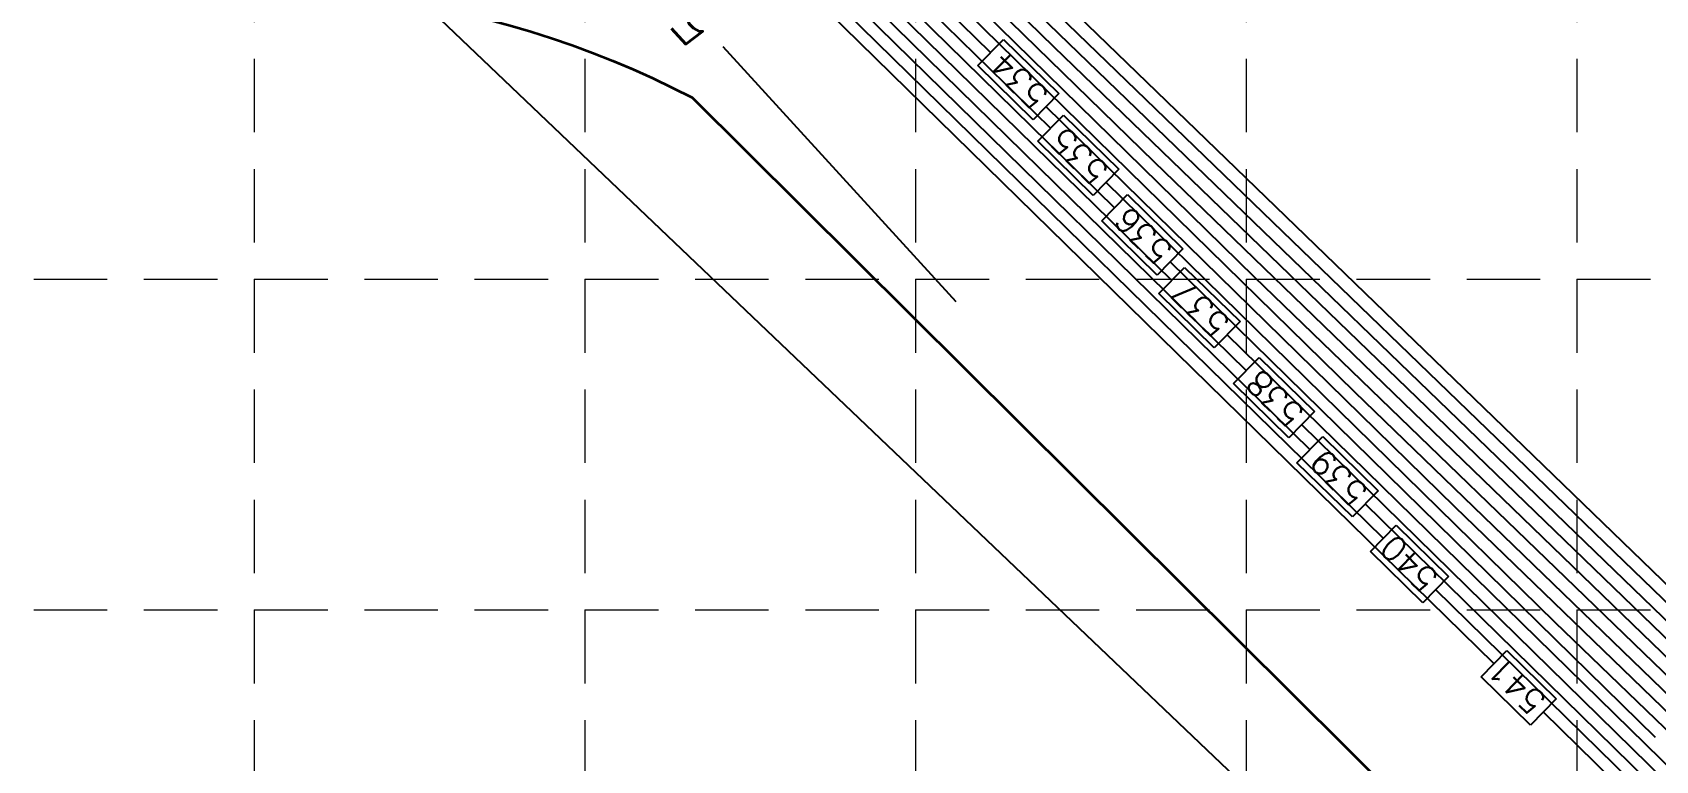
# Model space of a CAD drawing. Header units: feet. Extents: x 2597001 to 2598732, y 7017887 to 7019952.
# Drawn here: x 2597470.2 to 2597602.7, y 7018200.3 to 7018259.8 of the extents above; entities that cross this region are included whole.
import ezdxf

# ---------------------------------------------------------------- set-up
doc = ezdxf.new("R2010")
doc.units = ezdxf.units.FT
doc.header["$LTSCALE"] = 30
doc.header["$MEASUREMENT"] = 0
doc.linetypes.add('HIDDEN', pattern=[0.375, 0.25, -0.125])
doc.layers.add('18358A-BASE-SITE$0$Pond', color=141, linetype='CONTINUOUS', lineweight=35)
for name, color, linetype in [('18358D-SURVEY$0$S-FENCE', 6, '18358D-SURVEY$0$XFENCE'), ('GRID', 254, 'HIDDEN'), ('PC', 35, 'CONTINUOUS')]:
    doc.layers.add(name, color=color, linetype=linetype)
doc.styles.add('18358D-SURVEY$1$STANDARD', font='simplex.shx', dxfattribs={"oblique": 10})
doc.styles.add('L0.10-P', font='simplex.shx', dxfattribs={"height": 0.1})
doc.styles.add('L100', font='simplex.shx', dxfattribs={"height": 2})
doc.linetypes.add('18358D-SURVEY$0$XFENCE', pattern='A,0.5,-0.2,["X",18358D-SURVEY$1$STANDARD,S=0.06,R=0,X=-0.1,Y=-0.03],-0.03', length=0.73)

msp = doc.modelspace()

# ---------------------------------------------------------------- linework, layer by layer
at = {"layer": '18358A-BASE-SITE$0$Pond', "color": 5}
msp.add_lwpolyline([(2597391.23, 7018189.13), (2597407.13, 7018216.82, -0.126348), (2597422.76, 7018232.85), (2597468.96, 7018260.97, -0.183471), (2597524.08, 7018254.45), (2597608.72, 7018170.34, -0.486608), (2597604.3, 7018132.83), (2597576.53, 7018115.88), (2597540.26, 7018095.99), (2597517.46, 7018083.85), (2597506.97, 7018079.67)], format="xyb", dxfattribs=at)
at = {"layer": '18358D-SURVEY$0$S-FENCE', "color": 7, "ltscale": 0.3}
msp.add_lwpolyline([(2597604.35, 7018131.04), (2597620, 7018149.83), (2597387.07, 7018371.85), (2597374.16, 7018362.17), (2597367.83, 7018339.07)], dxfattribs=at)
at = {"layer": 'GRID', "color": 252, "linetype": 'HIDDEN', "lineweight": 0, "ltscale": 0.8}
for p, q in [((2597488.33, 7018941.62), (2597488.33, 7017996.5)), ((2597515.33, 7018941.62), (2597515.33, 7017996.5)), ((2597542.33, 7018941.62), (2597542.33, 7017996.5)), ((2597569.33, 7018941.62), (2597569.33, 7017996.5)), ((2597596.33, 7018941.62), (2597596.33, 7017996.5)), ((2597029.33, 7018239.62), (2598703.33, 7018239.62)), ((2597029.33, 7018212.62), (2598703.33, 7018212.62))]:
    msp.add_line(p, q, dxfattribs=at)
at = {"layer": 'PC', "color": 35, "linetype": 'Continuous', "extrusion": (0.699705, 0.714432, 0)}
for p, q in [((2597589.55, 7018208.24, 541), (2597481.79, 7018313.78, 541)), ((2597589.55, 7018208.24, 541), (2597481.79, 7018313.78, 541)), ((2597580.51, 7018218.47, 540), (2597487.15, 7018309.9, 540)), ((2597580.51, 7018218.47, 540), (2597487.15, 7018309.9, 540)), ((2597558.58, 7018245.46, 536), (2597496.69, 7018306.07, 536)), ((2597558.58, 7018245.46, 536), (2597496.69, 7018306.07, 536)), ((2597556.83, 7018246.46, 535), (2597552.3, 7018250.89, 535)), ((2597556.83, 7018246.46, 535), (2597552.3, 7018250.89, 535)), ((2597559.63, 7018246.53, 536), (2597564.16, 7018242.1, 536)), ((2597559.63, 7018246.53, 536), (2597564.16, 7018242.1, 536)), ((2597602.74, 7018202.21, 536), (2597563.11, 7018241.03, 536)), ((2597602.74, 7018202.21, 536), (2597563.11, 7018241.03, 536)), ((2597570.38, 7018233.24, 538), (2597574.91, 7018228.81, 538)), ((2597570.38, 7018233.24, 538), (2597574.91, 7018228.81, 538)), ((2597635.47, 7018164.64, 540), (2597584.8, 7018214.27, 540)), ((2597635.47, 7018164.64, 540), (2597584.8, 7018214.27, 540))]:
    msp.add_line(p, q, dxfattribs=at)
at = {"layer": 'PC', "color": 35, "linetype": 'Continuous'}
for p, q in [((2597574.52, 7018225.71, 539), (2597487.75, 7018310.7, 539)), ((2597574.52, 7018225.71, 539), (2597487.75, 7018310.7, 539)), ((2597569.33, 7018232.17, 538), (2597490.73, 7018309.16, 538)), ((2597569.33, 7018232.17, 538), (2597490.73, 7018309.16, 538)), ((2597563.24, 7018239.52, 537), (2597493.71, 7018307.62, 537)), ((2597563.24, 7018239.52, 537), (2597493.71, 7018307.62, 537)), ((2597548.45, 7018258.14, 534), (2597502.65, 7018302.99, 534)), ((2597548.45, 7018258.14, 534), (2597502.65, 7018302.99, 534)), ((2597636.21, 7018183.22, 527), (2597529.1, 7018286.75, 527)), ((2597636.21, 7018183.22, 527), (2597529.1, 7018286.75, 527)), ((2597553.65, 7018258.57, 530), (2597531.08, 7018280.67, 530)), ((2597553.65, 7018258.57, 530), (2597531.08, 7018280.67, 530)), ((2597636.71, 7018181.26, 528), (2597537.28, 7018277.35, 528)), ((2597636.71, 7018181.26, 528), (2597537.28, 7018277.35, 528)), ((2597570.01, 7018239.78, 532), (2597541.12, 7018268.08, 532)), ((2597570.01, 7018239.78, 532), (2597541.12, 7018268.08, 532)), ((2597637.21, 7018179.29, 529), (2597545.46, 7018267.96, 529)), ((2597637.21, 7018179.29, 529), (2597545.46, 7018267.96, 529)), ((2597578.2, 7018230.39, 533), (2597546.53, 7018261.41, 533)), ((2597578.2, 7018230.39, 533), (2597546.53, 7018261.41, 533)), ((2597637.71, 7018177.32, 530), (2597553.65, 7018258.57, 530)), ((2597637.71, 7018177.32, 530), (2597553.65, 7018258.57, 530)), ((2597551.93, 7018252.64, 534), (2597547.4, 7018257.07, 534)), ((2597551.93, 7018252.64, 534), (2597547.4, 7018257.07, 534)), ((2597552.3, 7018250.89, 535), (2597554.4, 7018253.03, 535)), ((2597552.3, 7018250.89, 535), (2597554.4, 7018253.03, 535)), ((2597554.4, 7018253.03, 535), (2597558.93, 7018248.6, 535)), ((2597554.4, 7018253.03, 535), (2597558.93, 7018248.6, 535)), ((2597594.56, 7018211.6, 535), (2597557.88, 7018247.53, 535)), ((2597594.56, 7018211.6, 535), (2597557.88, 7018247.53, 535)), ((2597562.06, 7018239.95, 536), (2597557.54, 7018244.39, 536)), ((2597562.06, 7018239.95, 536), (2597557.54, 7018244.39, 536)), ((2597564.16, 7018242.1, 536), (2597562.06, 7018239.95, 536)), ((2597564.16, 7018242.1, 536), (2597562.06, 7018239.95, 536)), ((2597564.29, 7018240.59, 537), (2597568.82, 7018236.16, 537)), ((2597564.29, 7018240.59, 537), (2597568.82, 7018236.16, 537)), ((2597572.81, 7018226.67, 538), (2597568.28, 7018231.1, 538)), ((2597572.81, 7018226.67, 538), (2597568.28, 7018231.1, 538)), ((2597639.21, 7018171.42, 533), (2597578.2, 7018230.39, 533)), ((2597639.21, 7018171.42, 533), (2597578.2, 7018230.39, 533)), ((2597574.91, 7018228.81, 538), (2597572.81, 7018226.67, 538)), ((2597574.91, 7018228.81, 538), (2597572.81, 7018226.67, 538)), ((2597619.11, 7018183.42, 538), (2597573.86, 7018227.74, 538)), ((2597619.11, 7018183.42, 538), (2597573.86, 7018227.74, 538)), ((2597575.57, 7018226.79, 539), (2597580.09, 7018222.35, 539)), ((2597575.57, 7018226.79, 539), (2597580.09, 7018222.35, 539)), ((2597640.2, 7018167.49, 535), (2597594.56, 7018211.6, 535)), ((2597640.2, 7018167.49, 535), (2597594.56, 7018211.6, 535)), ((2597588.5, 7018207.17, 541), (2597590.6, 7018209.31, 541)), ((2597588.5, 7018207.17, 541), (2597590.6, 7018209.31, 541)), ((2597590.6, 7018209.31, 541), (2597594.64, 7018205.35, 541)), ((2597590.6, 7018209.31, 541), (2597594.64, 7018205.35, 541)), ((2597633.32, 7018165.37, 541), (2597593.59, 7018204.27, 541)), ((2597633.32, 7018165.37, 541), (2597593.59, 7018204.27, 541))]:
    msp.add_line(p, q, dxfattribs=at)
at = {"layer": 'PC', "color": 35, "linetype": 'Continuous', "extrusion": (-0.699705, -0.714432, 0)}
for p, q in [((2597553.35, 7018251.96, 535), (2597499.67, 7018304.53, 535)), ((2597553.35, 7018251.96, 535), (2597499.67, 7018304.53, 535)), ((2597561.83, 7018249.17, 531), (2597536.05, 7018274.42, 531)), ((2597561.83, 7018249.17, 531), (2597536.05, 7018274.42, 531)), ((2597549.5, 7018259.21, 534), (2597554.03, 7018254.78, 534)), ((2597549.5, 7018259.21, 534), (2597554.03, 7018254.78, 534)), ((2597586.38, 7018221, 534), (2597552.98, 7018253.71, 534)), ((2597586.38, 7018221, 534), (2597552.98, 7018253.71, 534)), ((2597566.72, 7018234.01, 537), (2597562.19, 7018238.45, 537)), ((2597566.72, 7018234.01, 537), (2597562.19, 7018238.45, 537)), ((2597610.93, 7018192.82, 537), (2597567.77, 7018235.09, 537)), ((2597610.93, 7018192.82, 537), (2597567.77, 7018235.09, 537)), ((2597577.99, 7018220.21, 539), (2597573.47, 7018224.64, 539)), ((2597577.99, 7018220.21, 539), (2597573.47, 7018224.64, 539)), ((2597627.29, 7018174.03, 539), (2597579.04, 7018221.28, 539)), ((2597627.29, 7018174.03, 539), (2597579.04, 7018221.28, 539)), ((2597581.56, 7018219.54, 540), (2597585.84, 7018215.34, 540)), ((2597581.56, 7018219.54, 540), (2597585.84, 7018215.34, 540)), ((2597583.75, 7018213.2, 540), (2597579.46, 7018217.4, 540)), ((2597583.75, 7018213.2, 540), (2597579.46, 7018217.4, 540)), ((2597592.54, 7018203.2, 541), (2597588.5, 7018207.17, 541)), ((2597592.54, 7018203.2, 541), (2597588.5, 7018207.17, 541))]:
    msp.add_line(p, q, dxfattribs=at)
at = {"layer": 'PC', "color": 35}
msp.add_line((2597545.64, 7018237.78, 542), (2597526.63, 7018258.61, 542), dxfattribs=at)
at = {"layer": 'PC', "color": 35, "linetype": 'Continuous', "extrusion": (0.714432, -0.699705, 0)}
for p, q in [((2597547.4, 7018257.07, 534), (2597549.5, 7018259.21, 534)), ((2597547.4, 7018257.07, 534), (2597549.5, 7018259.21, 534)), ((2597554.03, 7018254.78, 534), (2597551.93, 7018252.64, 534)), ((2597554.03, 7018254.78, 534), (2597551.93, 7018252.64, 534)), ((2597558.93, 7018248.6, 535), (2597556.83, 7018246.46, 535)), ((2597558.93, 7018248.6, 535), (2597556.83, 7018246.46, 535)), ((2597557.54, 7018244.39, 536), (2597559.63, 7018246.53, 536)), ((2597557.54, 7018244.39, 536), (2597559.63, 7018246.53, 536)), ((2597562.19, 7018238.45, 537), (2597564.29, 7018240.59, 537)), ((2597562.19, 7018238.45, 537), (2597564.29, 7018240.59, 537)), ((2597568.82, 7018236.16, 537), (2597566.72, 7018234.01, 537)), ((2597568.82, 7018236.16, 537), (2597566.72, 7018234.01, 537)), ((2597568.28, 7018231.1, 538), (2597570.38, 7018233.24, 538)), ((2597568.28, 7018231.1, 538), (2597570.38, 7018233.24, 538)), ((2597573.47, 7018224.64, 539), (2597575.57, 7018226.79, 539)), ((2597573.47, 7018224.64, 539), (2597575.57, 7018226.79, 539)), ((2597580.09, 7018222.35, 539), (2597577.99, 7018220.21, 539)), ((2597580.09, 7018222.35, 539), (2597577.99, 7018220.21, 539)), ((2597579.46, 7018217.4, 540), (2597581.56, 7018219.54, 540)), ((2597579.46, 7018217.4, 540), (2597581.56, 7018219.54, 540)), ((2597585.84, 7018215.34, 540), (2597583.75, 7018213.2, 540)), ((2597585.84, 7018215.34, 540), (2597583.75, 7018213.2, 540)), ((2597594.64, 7018205.35, 541), (2597592.54, 7018203.2, 541)), ((2597594.64, 7018205.35, 541), (2597592.54, 7018203.2, 541))]:
    msp.add_line(p, q, dxfattribs=at)
at = {"layer": 'PC', "color": 35, "linetype": 'Continuous', "extrusion": (-0.694957, -0.719051, 0)}
for p, q in [((2597638.21, 7018175.36, 531), (2597561.83, 7018249.17, 531)), ((2597638.21, 7018175.36, 531), (2597561.83, 7018249.17, 531)), ((2597638.71, 7018173.39, 532), (2597570.01, 7018239.78, 532)), ((2597638.71, 7018173.39, 532), (2597570.01, 7018239.78, 532)), ((2597639.7, 7018169.46, 534), (2597586.38, 7018221, 534)), ((2597639.7, 7018169.46, 534), (2597586.38, 7018221, 534))]:
    msp.add_line(p, q, dxfattribs=at)

# ---------------------------------------------------------------- texts
at = {"layer": 'PC', "color": 35}
for s, height, rotation, style, p in [('542', 4, 132.5, 'L100', (2597527.09, 7018260.9, 535)), ('534', 2, 135.5967, 'L0.10-P', (2597553.32, 7018254.77, 534)), ('534', 2, 135.5967, 'L0.10-P', (2597553.32, 7018254.77, 534)), ('535', 2, 135.5967, 'L0.10-P', (2597558.22, 7018248.59, 535)), ('535', 2, 135.5967, 'L0.10-P', (2597558.22, 7018248.59, 535)), ('536', 2, 135.5967, 'L0.10-P', (2597563.45, 7018242.09, 536)), ('536', 2, 135.5967, 'L0.10-P', (2597563.45, 7018242.09, 536)), ('537', 2, 135.5967, 'L0.10-P', (2597568.11, 7018236.15, 537)), ('537', 2, 135.5967, 'L0.10-P', (2597568.11, 7018236.15, 537)), ('538', 2, 135.5967, 'L0.10-P', (2597574.2, 7018228.8, 538)), ('538', 2, 135.5967, 'L0.10-P', (2597574.2, 7018228.8, 538)), ('539', 2, 135.5967, 'L0.10-P', (2597579.39, 7018222.35, 539)), ('539', 2, 135.5967, 'L0.10-P', (2597579.39, 7018222.35, 539)), ('540', 2, 135.5967, 'L0.10-P', (2597585.14, 7018215.33, 540)), ('540', 2, 135.5967, 'L0.10-P', (2597585.14, 7018215.33, 540)), ('541', 2, 135.5967, 'L0.10-P', (2597593.94, 7018205.34, 541)), ('541', 2, 135.5967, 'L0.10-P', (2597593.94, 7018205.34, 541))]:
    msp.add_text(s, height=height, rotation=rotation, dxfattribs=dict(at, style=style)).set_placement(p)

doc.saveas('drawing.dxf')
